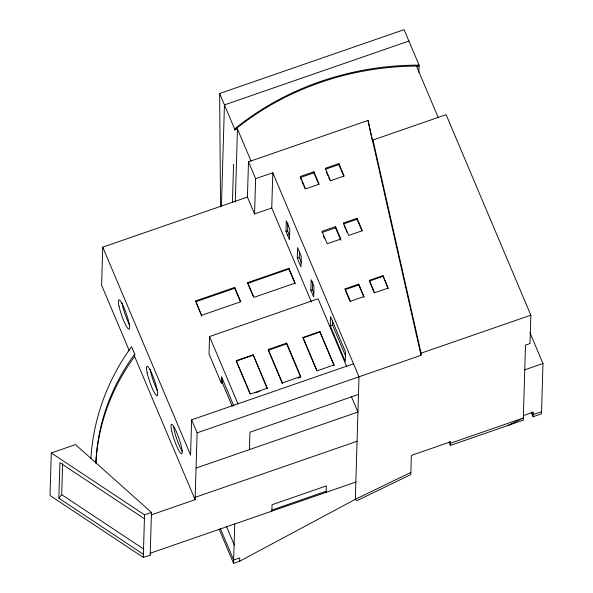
<?xml version="1.0" encoding="UTF-8"?>
<svg xmlns="http://www.w3.org/2000/svg" width="593" height="593" viewBox="0 0 593 593"><rect width="100%" height="100%" fill="white"/><g stroke="black" fill="none" stroke-linecap="round" stroke-linejoin="round"><path stroke-width="0.89" d="M267.265 388.17L267.25 388.667L253.152 354.762L236.273 360.64L250.387 394.048L267.265 388.17L253.152 354.762M268.281 350.263L268.295 349.492L286.656 343.102L300.762 376.503L282.409 382.9L282.394 383.671L268.281 350.263L286.641 343.873L286.656 343.102M302.979 337.417L302.964 337.966L319.909 332.065L319.923 331.517L302.979 337.417L317.085 370.825L334.029 364.925L319.923 331.517M334.029 364.925L334.022 365.473L319.909 332.065M150.185 554.996L151.46 512.456L75.496 444.587L51.28 452.97L50.012 495.511L143.276 557.39L150.414 555.196M143.365 554.27L58.855 498.202L59.915 462.681L144.425 518.749M58.855 498.202L61.679 494.658L62.599 463.689M151.385 514.828L195.112 499.691L197.106 432.846L421.015 355.333L368.008 120.453L248.489 161.83L247.437 197.069L102.737 247.162L101.603 285.174L129.155 350.411M95.881 463.415A231.181 210.552 1.7 0 1 134.633 356.512L134.707 354.14L131.564 346.705A248.193 226.044 1.7 0 0 90.929 458.374M143.276 557.39L144.544 514.843L51.28 452.97M353.502 363.805L191.613 419.851L190.568 455.09L102.737 247.162M195.764 300.888L195.742 301.77L234.702 288.28L234.732 287.397L195.764 300.888L201.798 316.106L196.098 302.615M346.861 366.941L318.063 298.768L209.544 336.557L209.025 353.954L221.322 383.071L222.323 382.722L222.457 378.223M221.411 206.69L224.443 104.909L408.911 41.05M221.322 383.071L221.508 376.77L233.857 405.997M232.434 202.22L233.568 164.239M250.98 160.933L237.467 128.94L234.591 129.934L234.62 128.992L219.632 93.509L404.092 29.65L419.081 65.134L418.866 72.331M235.28 202.154L237.467 128.94M410.86 472.443L355.34 499.321L239.676 561.23L233.553 563.35L234.709 523.982M247.704 282.602L247.681 283.372L288.895 269.103L288.917 268.332L247.704 282.602L253.945 297.367L295.158 283.106L288.917 268.332M239.676 561.23L239.772 557.917L233.657 560.037L220.322 528.467M255.613 178.701L272.795 172.756L271.75 207.995L254.567 213.94L255.613 178.701L248.489 161.83M249.431 449.613L249.949 432.208L358.469 394.427M271.853 511.129L272.046 504.717L326.343 485.919L326.157 492.323M285.974 231.396L286.286 220.9L289.792 229.202L289.48 239.698L285.974 231.396L287.598 230.833L287.835 222.961M297.271 258.14L297.59 247.644L301.259 256.339L300.947 266.835L297.271 258.14L299.272 257.451L299.458 251.328M318.775 184.46L313.875 172.867L313.905 171.762L300.295 176.469L305.543 188.9L319.16 184.186L313.905 171.762M310.836 290.251L311.147 279.748L313.993 286.478L313.675 296.974L310.836 290.251L312.459 289.688L312.696 281.816M330.294 325.891L330.568 316.551L345.549 352.012L345.267 361.352L330.294 325.891L332.54 325.112L332.666 320.872M340.797 240.247L335.542 227.823L335.579 226.608L321.969 231.314L327.217 243.745L340.827 239.031L335.579 226.608M343.755 176.225L338.855 164.624L338.885 163.579L325.268 168.293L330.523 180.717L344.133 176.002L338.885 163.579M343.451 223.012L343.421 223.954L357.038 219.24L357.068 218.306L343.451 223.012L348.699 235.443L362.316 230.729L357.068 218.306M345.141 288.835L345.111 289.718L358.721 285.003L358.75 284.121L345.141 288.835L350.389 301.259L363.998 296.552L358.75 284.121M368.008 120.453L372.486 141.364M372.908 142.157L372.975 140L446.136 114.671L530.839 315.187L529.994 343.525L525.494 345.082L523.256 420.163L450.354 445.402L448.923 442M374.176 292.72L369.298 280.348L382.915 275.634L388.163 288.065L374.546 292.772L369.298 280.348M388.141 288.835L382.915 275.634M421.015 355.333L421.082 353.176L372.975 140M450.354 445.402L450.465 441.867L411.372 455.394L410.801 474.6L356.853 500.707L355.34 499.321L358.995 376.807L272.795 172.756M530.016 332.806L542.988 363.524L541.491 413.855L533.122 416.746L533.263 412.165L523.397 415.582M507.853 425.5L523.322 418.006L450.421 443.245L449.702 441.548M253.144 355.259L236.266 361.137L250.024 393.708M255.442 392.781L259.66 391.313M298.123 378.186L300.747 377.274M313.875 172.867L300.258 177.574L301.311 180.064M325.238 169.339L338.855 164.624M287.62 235.295L289.243 234.732L287.598 230.833M321.932 232.53L335.542 227.823M201.82 315.217L240.788 301.733L234.732 287.397M369.276 281.119L382.893 276.412M421.082 353.176L530.839 315.187M196.053 468.085L357.942 412.046L351.508 396.806M524.761 369.832L542.988 363.524M144.544 514.843L151.46 512.456M195.186 497.312L357.068 441.274M541.557 411.698L533.189 414.596L532.106 412.039M326.187 491.219L271.883 510.076M150.244 553.225L355.852 482.042M61.679 494.658L143.884 549.2M438.227 117.57L416.805 66.853L419.058 66.075A277.517 252.751 1.7 0 0 234.591 129.934M531.328 412.506L533.122 416.746M357.038 219.24L361.938 230.84M326.291 171.829L328.04 175.965M328.737 177.626L329.79 180.109M344.125 225.614L345.17 228.097M345.875 229.758L346.92 232.241M358.721 285.003L363.976 297.434M302.007 181.717L303.06 184.208M303.764 185.861L304.809 188.344M323.333 235.844L324.378 238.334M345.46 290.548L350.011 301.318M332.54 325.112L345.734 356.349M299.272 257.451L301.607 262.981M312.459 289.688L313.882 293.053M271.75 207.995L311.429 301.926M288.895 269.103L295.136 283.877M247.437 197.069L254.567 213.94M303.32 338.803L316.721 370.536M286.641 343.873L300.399 376.444M248.03 284.195L253.226 296.5M268.295 349.492L282.409 382.9M234.702 288.28L240.402 301.77M209.544 336.557L237.978 403.87M222.323 382.722L232.204 406.109M191.613 419.851L197.106 432.846M226.437 526.347L234.368 545.115M219.143 529.223L233.553 563.35M134.633 356.512L195.112 499.691M219.632 93.509L220.537 206.801M234.62 128.992A277.517 252.751 1.7 0 1 419.081 65.134M95.873 462.792A231.181 210.552 1.7 0 1 134.707 354.14M182.525 451.577A15.529 2.468 70.9 0 1 173.638 427.049M157.53 390.765A15.529 2.468 70.9 0 1 150.214 369.32M129.659 324.942A15.529 2.468 70.9 0 1 122.01 302.875M119.052 306.262A15.529 2.468 70.9 0 0 128.733 329.167A15.529 2.468 70.9 0 0 124.182 308.101A15.529 2.468 70.9 0 0 119.052 306.262M147.138 372.745A15.529 2.468 70.9 0 0 156.811 395.657A15.529 2.468 70.9 0 0 152.26 374.583A15.529 2.468 70.9 0 0 147.138 372.745M171.651 430.777A15.529 2.468 70.9 0 0 181.325 453.689A15.529 2.468 70.9 0 0 176.773 432.623A15.529 2.468 70.9 0 0 171.651 430.777"/></g></svg>
